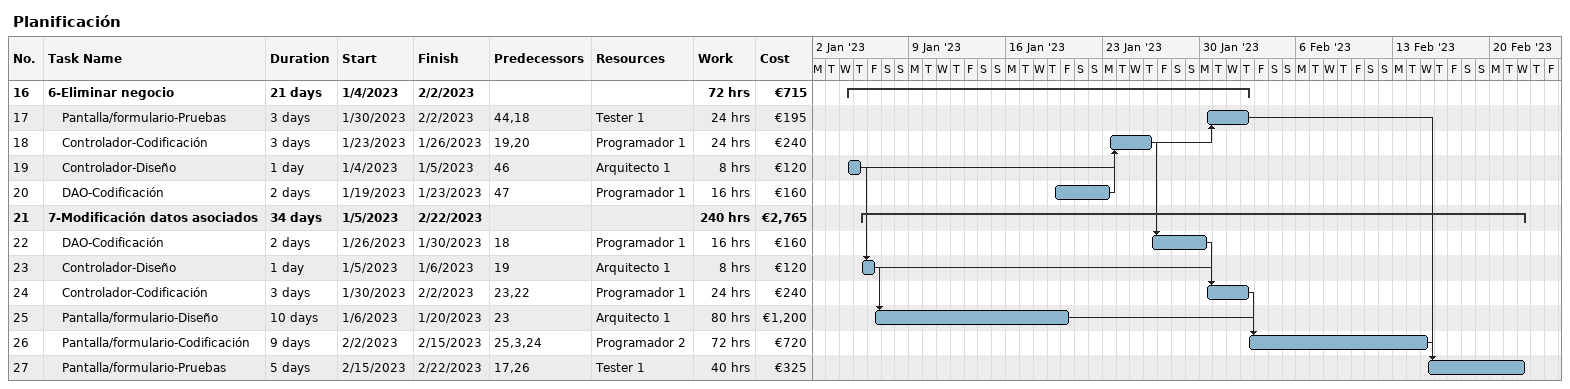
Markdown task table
Planificación

| ID | Level | Task | Duration | Start | Finish | Predecessors | Resources | Work (h) | Cost (€) |
|---|---|---|---|---|---|---|---|---|---|
| 16 | 1 | **6-Eliminar negocio** | 21d | 2023-01-04 | 2023-02-02 |  |  | 72 | 715 |
| 17 | 2 | Pantalla/formulario-Pruebas | 3d | 2023-01-30 | 2023-02-02 | 44, 18 | Tester 1 | 24 | 195 |
| 18 | 2 | Controlador-Codificación | 3d | 2023-01-23 | 2023-01-26 | 19, 20 | Programador 1 | 24 | 240 |
| 19 | 2 | Controlador-Diseño | 1d | 2023-01-04 | 2023-01-05 | 46 | Arquitecto 1 | 8 | 120 |
| 20 | 2 | DAO-Codificación | 2d | 2023-01-19 | 2023-01-23 | 47 | Programador 1 | 16 | 160 |
| 21 | 1 | **7-Modificación datos asociados** | 34d | 2023-01-05 | 2023-02-22 |  |  | 240 | 2765 |
| 22 | 2 | DAO-Codificación | 2d | 2023-01-26 | 2023-01-30 | 18 | Programador 1 | 16 | 160 |
| 23 | 2 | Controlador-Diseño | 1d | 2023-01-05 | 2023-01-06 | 19 | Arquitecto 1 | 8 | 120 |
| 24 | 2 | Controlador-Codificación | 3d | 2023-01-30 | 2023-02-02 | 23, 22 | Programador 1 | 24 | 240 |
| 25 | 2 | Pantalla/formulario-Diseño | 10d | 2023-01-06 | 2023-01-20 | 23 | Arquitecto 1 | 80 | 1200 |
| 26 | 2 | Pantalla/formulario-Codificación | 9d | 2023-02-02 | 2023-02-15 | 25, 3, 24 | Programador 2 | 72 | 720 |
| 27 | 2 | Pantalla/formulario-Pruebas | 5d | 2023-02-15 | 2023-02-22 | 17, 26 | Tester 1 | 40 | 325 |
